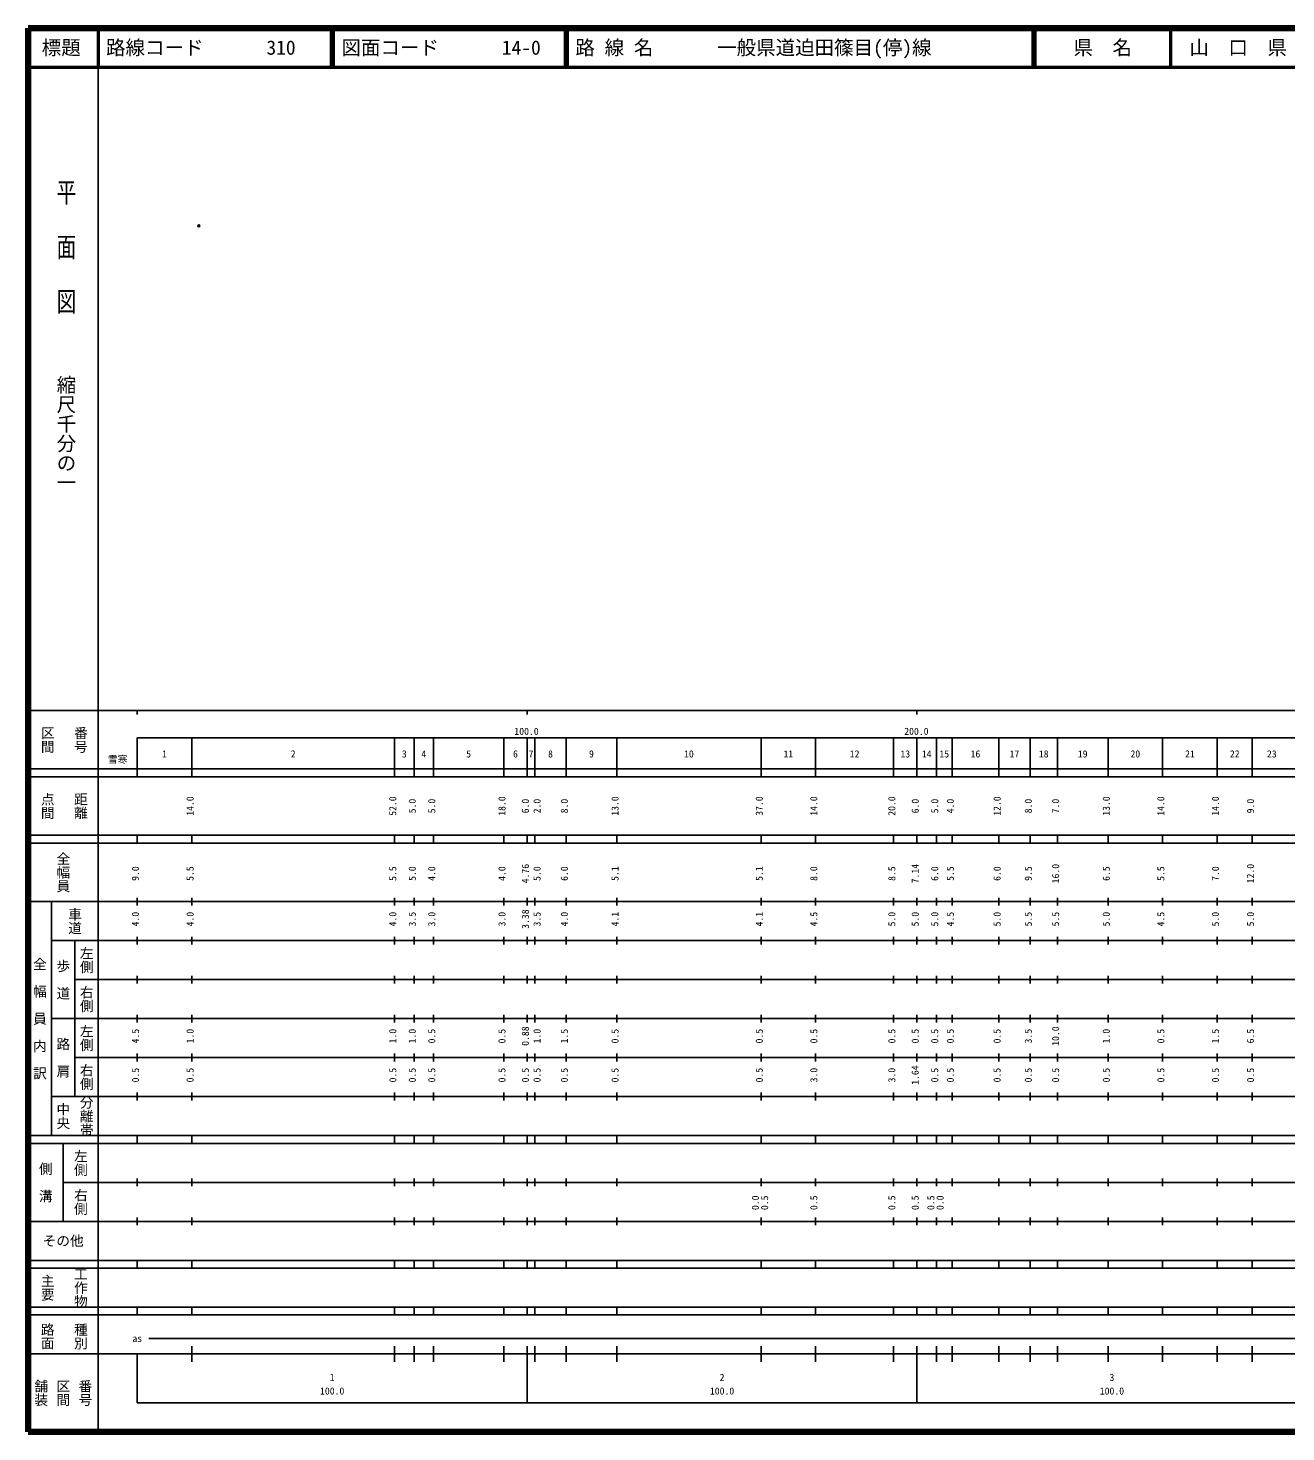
# Model space of a CAD drawing. Units: millimetres on the paper. Extents: x 40 to 680, y 20 to 380.
# Drawn here: x 40 to 362.6, y 20 to 380 of the extents above; entities that cross this region are included whole.
import ezdxf
from ezdxf.enums import TextEntityAlignment as Align

# ---------------------------------------------------------------- set-up
doc = ezdxf.new("R2010")
doc.units = ezdxf.units.MM
doc.header["$PDMODE"] = 32
doc.header["$PDSIZE"] = 0.5
doc.layers.add('M-OTRS', color=6, linetype='Continuous')
doc.layers.add('M-TTL-TXT', color=7, linetype='Continuous')
for name, color, linetype, lineweight in [('M-TTL', 2, 'Continuous', 140), ('M-TTL-BAND', 7, 'Continuous', 25), ('M-TTL-LINE', 7, 'Continuous', 50)]:
    doc.layers.add(name, color=color, linetype=linetype, lineweight=lineweight)
doc.styles.add('@ＭＳ ゴシック', font='')
doc.styles.add('ＭＳ ゴシック', font='')
doc.styles.get('@ＭＳ ゴシック').set_extended_font_data('@MS Gothic')
doc.styles.get('ＭＳ ゴシック').set_extended_font_data('MS Gothic')

msp = doc.modelspace()

# ---------------------------------------------------------------- linework, layer by layer
at = {"layer": 'M-OTRS'}
msp.add_point((83.83, 329.255), dxfattribs=at)
at = {"layer": 'M-TTL'}
for p, q in [((40, 380), (40, 20)), ((680, 380), (40, 380)), ((40, 20), (680, 20))]:
    msp.add_line(p, q, dxfattribs=at)
at = {"layer": 'M-TTL-BAND'}
for p, q in [((58, 370), (58, 20)), ((40, 205), (579, 205)), ((68, 205), (68, 204)), ((168, 205), (168, 204)), ((268, 205), (268, 204)), ((68, 198), (579, 198)), ((68, 198), (68, 188)), ((82, 188), (82, 198)), ((134, 188), (134, 198)), ((139, 188), (139, 198)), ((144, 188), (144, 198)), ((162, 188), (162, 198)), ((168, 188), (168, 198)), ((170, 188), (170, 198)), ((178, 188), (178, 198)), ((191, 188), (191, 198)), ((228, 188), (228, 198)), ((242, 188), (242, 198)), ((262, 188), (262, 198)), ((268, 188), (268, 198)), ((273, 188), (273, 198)), ((277, 188), (277, 198)), ((289, 188), (289, 198)), ((297, 188), (297, 198)), ((304, 188), (304, 198)), ((317, 188), (317, 198)), ((331, 188), (331, 198)), ((345, 188), (345, 198)), ((354, 188), (354, 198)), ((40, 190), (579, 190)), ((40, 188), (579, 188)), ((40, 173), (579, 173)), ((68, 171), (68, 173)), ((82, 171), (82, 173)), ((134, 171), (134, 173)), ((139, 171), (139, 173)), ((144, 171), (144, 173)), ((162, 171), (162, 173)), ((168, 171), (168, 173)), ((170, 171), (170, 173)), ((178, 171), (178, 173)), ((191, 171), (191, 173)), ((228, 171), (228, 173)), ((242, 171), (242, 173)), ((262, 171), (262, 173)), ((268, 171), (268, 173)), ((273, 171), (273, 173)), ((277, 171), (277, 173)), ((289, 171), (289, 173)), ((297, 171), (297, 173)), ((304, 171), (304, 173)), ((317, 171), (317, 173)), ((331, 171), (331, 173)), ((345, 171), (345, 173)), ((354, 171), (354, 173)), ((40, 171), (579, 171)), ((40, 156), (579, 156)), ((46, 96), (46, 156)), ((68, 155), (68, 157)), ((82, 155), (82, 157)), ((134, 155), (134, 157)), ((139, 155), (139, 157)), ((144, 155), (144, 157)), ((162, 155), (162, 157)), ((168, 155), (168, 157)), ((170, 155), (170, 157)), ((178, 155), (178, 157)), ((191, 155), (191, 157)), ((228, 155), (228, 157)), ((242, 155), (242, 157)), ((262, 155), (262, 157)), ((268, 155), (268, 157)), ((273, 155), (273, 157)), ((277, 155), (277, 157)), ((289, 155), (289, 157)), ((297, 155), (297, 157)), ((304, 155), (304, 157)), ((317, 155), (317, 157)), ((331, 155), (331, 157)), ((345, 155), (345, 157)), ((354, 155), (354, 157)), ((46, 146), (579, 146)), ((52, 146), (52, 106)), ((68, 145), (68, 147)), ((82, 145), (82, 147)), ((134, 145), (134, 147)), ((139, 145), (139, 147)), ((144, 145), (144, 147)), ((162, 145), (162, 147)), ((168, 145), (168, 147)), ((170, 145), (170, 147)), ((178, 145), (178, 147)), ((191, 145), (191, 147)), ((228, 145), (228, 147)), ((242, 145), (242, 147)), ((262, 145), (262, 147)), ((268, 145), (268, 147)), ((273, 145), (273, 147)), ((277, 145), (277, 147)), ((289, 145), (289, 147)), ((297, 145), (297, 147)), ((304, 145), (304, 147)), ((317, 145), (317, 147)), ((331, 145), (331, 147)), ((345, 145), (345, 147)), ((354, 145), (354, 147)), ((68, 135), (68, 137)), ((82, 135), (82, 137)), ((134, 135), (134, 137)), ((139, 135), (139, 137)), ((144, 135), (144, 137)), ((162, 135), (162, 137)), ((168, 135), (168, 137)), ((170, 135), (170, 137)), ((178, 135), (178, 137)), ((191, 135), (191, 137)), ((228, 135), (228, 137)), ((242, 135), (242, 137)), ((262, 135), (262, 137)), ((268, 135), (268, 137)), ((273, 135), (273, 137)), ((277, 135), (277, 137)), ((289, 135), (289, 137)), ((297, 135), (297, 137)), ((304, 135), (304, 137)), ((317, 135), (317, 137)), ((331, 135), (331, 137)), ((345, 135), (345, 137)), ((354, 135), (354, 137)), ((52, 136), (579, 136)), ((46, 126), (579, 126)), ((68, 125), (68, 127)), ((82, 125), (82, 127)), ((134, 125), (134, 127)), ((139, 125), (139, 127)), ((144, 125), (144, 127)), ((162, 125), (162, 127)), ((168, 125), (168, 127)), ((170, 125), (170, 127)), ((178, 125), (178, 127)), ((191, 125), (191, 127)), ((228, 125), (228, 127)), ((242, 125), (242, 127)), ((262, 125), (262, 127)), ((268, 125), (268, 127)), ((273, 125), (273, 127)), ((277, 125), (277, 127)), ((289, 125), (289, 127)), ((297, 125), (297, 127)), ((304, 125), (304, 127)), ((317, 125), (317, 127)), ((331, 125), (331, 127)), ((345, 125), (345, 127)), ((354, 125), (354, 127)), ((52, 116), (579, 116)), ((68, 115), (68, 117)), ((82, 115), (82, 117)), ((134, 115), (134, 117)), ((139, 115), (139, 117)), ((144, 115), (144, 117)), ((162, 115), (162, 117)), ((168, 115), (168, 117)), ((170, 115), (170, 117)), ((178, 115), (178, 117)), ((191, 115), (191, 117)), ((228, 115), (228, 117)), ((242, 115), (242, 117)), ((262, 115), (262, 117)), ((268, 115), (268, 117)), ((273, 115), (273, 117)), ((277, 115), (277, 117)), ((289, 115), (289, 117)), ((297, 115), (297, 117)), ((304, 115), (304, 117)), ((317, 115), (317, 117)), ((331, 115), (331, 117)), ((345, 115), (345, 117)), ((354, 115), (354, 117)), ((46, 106), (579, 106)), ((68, 105), (68, 107)), ((82, 105), (82, 107)), ((134, 105), (134, 107)), ((139, 105), (139, 107)), ((144, 105), (144, 107)), ((162, 105), (162, 107)), ((168, 105), (168, 107)), ((170, 105), (170, 107)), ((178, 105), (178, 107)), ((191, 105), (191, 107)), ((228, 105), (228, 107)), ((242, 105), (242, 107)), ((262, 105), (262, 107)), ((268, 105), (268, 107)), ((273, 105), (273, 107)), ((277, 105), (277, 107)), ((289, 105), (289, 107)), ((297, 105), (297, 107)), ((304, 105), (304, 107)), ((317, 105), (317, 107)), ((331, 105), (331, 107)), ((345, 105), (345, 107)), ((354, 105), (354, 107)), ((40, 96), (579, 96)), ((40, 94), (579, 94)), ((49, 94), (49, 74)), ((68, 94), (68, 96)), ((82, 94), (82, 96)), ((134, 94), (134, 96)), ((139, 94), (139, 96)), ((144, 94), (144, 96)), ((162, 94), (162, 96)), ((168, 94), (168, 96)), ((170, 94), (170, 96)), ((178, 94), (178, 96)), ((191, 94), (191, 96)), ((228, 94), (228, 96)), ((242, 94), (242, 96)), ((262, 94), (262, 96)), ((268, 94), (268, 96)), ((273, 94), (273, 96)), ((277, 94), (277, 96)), ((289, 94), (289, 96)), ((297, 94), (297, 96)), ((304, 94), (304, 96)), ((317, 94), (317, 96)), ((331, 94), (331, 96)), ((345, 94), (345, 96)), ((354, 94), (354, 96)), ((49, 84), (579, 84)), ((68, 83), (68, 85)), ((82, 83), (82, 85)), ((134, 83), (134, 85)), ((139, 83), (139, 85)), ((144, 83), (144, 85)), ((162, 83), (162, 85)), ((168, 83), (168, 85)), ((170, 83), (170, 85)), ((178, 83), (178, 85)), ((191, 83), (191, 85)), ((228, 83), (228, 85)), ((242, 83), (242, 85)), ((262, 83), (262, 85)), ((268, 83), (268, 85)), ((273, 83), (273, 85)), ((277, 83), (277, 85)), ((289, 83), (289, 85)), ((297, 83), (297, 85)), ((304, 83), (304, 85)), ((317, 83), (317, 85)), ((331, 83), (331, 85)), ((345, 83), (345, 85)), ((354, 83), (354, 85)), ((40, 74), (579, 74)), ((68, 73), (68, 75)), ((82, 73), (82, 75)), ((134, 73), (134, 75)), ((139, 73), (139, 75)), ((144, 73), (144, 75)), ((162, 73), (162, 75)), ((168, 73), (168, 75)), ((170, 73), (170, 75)), ((178, 73), (178, 75)), ((191, 73), (191, 75)), ((228, 73), (228, 75)), ((242, 73), (242, 75)), ((262, 73), (262, 75)), ((268, 73), (268, 75)), ((273, 73), (273, 75)), ((277, 73), (277, 75)), ((289, 73), (289, 75)), ((297, 73), (297, 75)), ((304, 73), (304, 75)), ((317, 73), (317, 75)), ((331, 73), (331, 75)), ((345, 73), (345, 75)), ((354, 73), (354, 75)), ((40, 64), (579, 64)), ((40, 62), (579, 62)), ((68, 62), (68, 64)), ((82, 62), (82, 64)), ((134, 62), (134, 64)), ((139, 62), (139, 64)), ((144, 62), (144, 64)), ((162, 62), (162, 64)), ((168, 62), (168, 64)), ((170, 62), (170, 64)), ((178, 62), (178, 64)), ((191, 62), (191, 64)), ((228, 62), (228, 64)), ((242, 62), (242, 64)), ((262, 62), (262, 64)), ((268, 62), (268, 64)), ((273, 62), (273, 64)), ((277, 62), (277, 64)), ((289, 62), (289, 64)), ((297, 62), (297, 64)), ((304, 62), (304, 64)), ((317, 62), (317, 64)), ((331, 62), (331, 64)), ((345, 62), (345, 64)), ((354, 62), (354, 64)), ((40, 52), (579, 52)), ((68, 50), (68, 52)), ((82, 50), (82, 52)), ((134, 50), (134, 52)), ((139, 50), (139, 52)), ((144, 50), (144, 52)), ((162, 50), (162, 52)), ((168, 50), (168, 52)), ((170, 50), (170, 52)), ((178, 50), (178, 52)), ((191, 50), (191, 52)), ((228, 50), (228, 52)), ((242, 50), (242, 52)), ((262, 50), (262, 52)), ((268, 50), (268, 52)), ((273, 50), (273, 52)), ((277, 50), (277, 52)), ((289, 50), (289, 52)), ((297, 50), (297, 52)), ((304, 50), (304, 52)), ((317, 50), (317, 52)), ((331, 50), (331, 52)), ((345, 50), (345, 52)), ((354, 50), (354, 52)), ((40, 50), (579, 50)), ((71, 44), (565, 44)), ((40, 40), (579, 40)), ((68, 40), (68, 27.5)), ((82, 38), (82, 42)), ((134, 38), (134, 42)), ((139, 38), (139, 42)), ((144, 38), (144, 42)), ((162, 38), (162, 42)), ((168, 27.5), (168, 42)), ((170, 38), (170, 42)), ((178, 38), (178, 42)), ((191, 38), (191, 42)), ((228, 38), (228, 42)), ((242, 38), (242, 42)), ((262, 38), (262, 42)), ((268, 27.5), (268, 42)), ((273, 38), (273, 42)), ((277, 38), (277, 42)), ((289, 38), (289, 42)), ((297, 38), (297, 42)), ((304, 38), (304, 42)), ((317, 38), (317, 42)), ((331, 38), (331, 42)), ((345, 38), (345, 42)), ((354, 38), (354, 42)), ((68, 27.5), (579, 27.5))]:
    msp.add_line(p, q, dxfattribs=at)
at = {"layer": 'M-TTL-LINE'}
for p, q in [((58, 380), (58, 370)), ((117.75, 380), (117.75, 370)), ((118.25, 380), (118.25, 370)), ((177.75, 380), (177.75, 370)), ((178.25, 380), (178.25, 370)), ((297.75, 380), (297.75, 370)), ((298.25, 380), (298.25, 370)), ((333, 380), (333, 370)), ((40, 370), (680, 370))]:
    msp.add_line(p, q, dxfattribs=at)

# ---------------------------------------------------------------- texts
at = {"layer": 'M-TTL-BAND', "style": '@ＭＳ ゴシック', "width": 1.4}
msp.add_text('平  面  図', height=3.666, rotation=270, dxfattribs=at).set_placement((49.777, 306.475), align=Align.MIDDLE_RIGHT)
at = {"layer": 'M-TTL-BAND', "style": '@ＭＳ ゴシック'}
msp.add_text('縮尺千分の一', height=3.666, rotation=270, dxfattribs=at).set_placement((49.777, 261.03), align=Align.MIDDLE_RIGHT)
for s, p in [('区間', (45, 197.5)), ('番号', (53.5, 197.5)), ('点間', (45, 180.5)), ('距離', (53.5, 180.5)), ('全幅員', (49, 163.5)), ('車道', (52, 151)), ('左側', (55, 141)), ('全\u3000幅\u3000員\u3000内\u3000訳', (43, 126)), ('歩\u3000道', (49, 136)), ('右側', (55, 131)), ('左側', (55, 121)), ('路\u3000肩', (49, 116)), ('右側', (55, 111)), ('分離帯', (55, 101)), ('中央', (49, 101)), ('左側', (53.5, 89)), ('側\u3000溝', (44.5, 84)), ('右側', (53.5, 79)), ('工作物', (53.5, 57)), ('主要', (45, 57)), ('路面', (45, 44.5)), ('種別', (53.5, 44.5)), ('舗装', (43.333, 30)), ('区間', (49, 30)), ('番号', (54.667, 30))]:
    msp.add_text(s, height=2.566, rotation=270, dxfattribs=at).set_placement(p, align=Align.MIDDLE_CENTER)
at = {"layer": 'M-TTL-BAND', "style": 'ＭＳ ゴシック'}
for s, p in [('100.0', (167.844, 198.195)), ('200.0', (267.844, 198.195)), ('1', (75, 192.405)), ('2', (108, 192.405)), ('3', (136.5, 192.405)), ('4', (141.5, 192.405)), ('5', (153, 192.405)), ('6', (165, 192.405)), ('7', (169, 192.405)), ('8', (174, 192.405)), ('9', (184.5, 192.405)), ('10', (209.5, 192.405)), ('11', (235, 192.405)), ('12', (252, 192.405)), ('13', (265, 192.405)), ('14', (270.5, 192.405)), ('15', (275, 192.405)), ('16', (283, 192.405)), ('17', (293, 192.405)), ('18', (300.5, 192.405)), ('19', (310.5, 192.405)), ('20', (324, 192.405)), ('21', (338, 192.405)), ('22', (349.5, 192.405)), ('23', (359, 192.405)), ('as', (68, 42.5)), ('1', (118, 32.523)), ('2', (218, 32.523)), ('3', (318, 32.523)), ('100.0', (118, 29.033)), ('100.0', (218, 29.033)), ('100.0', (318, 29.033))]:
    msp.add_text(s, height=1.833, dxfattribs=at).set_placement(p, align=Align.BOTTOM_CENTER)
msp.add_text('雪寒', height=1.833, dxfattribs=at).set_placement((65.5, 191), align=Align.BOTTOM_RIGHT)
for s, p in [('14.0', (83, 180.5)), ('52.0', (135, 180.5)), ('5.0', (140, 180.5)), ('5.0', (145, 180.5)), ('18.0', (163, 180.5)), ('6.0', (169, 180.5)), ('2.0', (172, 180.5)), ('8.0', (179, 180.5)), ('13.0', (192, 180.5)), ('37.0', (229, 180.5)), ('14.0', (243, 180.5)), ('20.0', (263, 180.5)), ('6.0', (269, 180.5)), ('5.0', (274, 180.5)), ('4.0', (278, 180.5)), ('12.0', (290, 180.5)), ('8.0', (298, 180.5)), ('7.0', (305, 180.5)), ('13.0', (318, 180.5)), ('14.0', (332, 180.5)), ('14.0', (346, 180.5)), ('9.0', (355, 180.5)), ('9.0', (69, 163.174)), ('5.5', (83, 163.174)), ('5.5', (135, 163.174)), ('5.0', (140, 163.174)), ('4.0', (145, 163.174)), ('4.0', (163, 163.174)), ('4.76', (169, 163.174)), ('5.0', (172, 163.174)), ('6.0', (179, 163.174)), ('5.1', (192, 163.174)), ('5.1', (229, 163.174)), ('8.0', (243, 163.174)), ('8.5', (263, 163.174)), ('7.14', (269, 163.174)), ('6.0', (274, 163.174)), ('5.5', (278, 163.174)), ('6.0', (290, 163.174)), ('9.5', (298, 163.174)), ('16.0', (305, 163.174)), ('6.5', (318, 163.174)), ('5.5', (332, 163.174)), ('7.0', (346, 163.174)), ('12.0', (355, 163.174)), ('4.0', (69, 151.5)), ('4.0', (83, 151.5)), ('4.0', (135, 151.5)), ('3.5', (140, 151.5)), ('3.0', (145, 151.5)), ('3.0', (163, 151.5)), ('3.38', (169, 151.5)), ('3.5', (172, 151.5)), ('4.0', (179, 151.5)), ('4.1', (192, 151.5)), ('4.1', (229, 151.5)), ('4.5', (243, 151.5)), ('5.0', (263, 151.5)), ('5.0', (269, 151.5)), ('5.0', (274, 151.5)), ('4.5', (278, 151.5)), ('5.0', (290, 151.5)), ('5.5', (298, 151.5)), ('5.5', (305, 151.5)), ('5.0', (318, 151.5)), ('4.5', (332, 151.5)), ('5.0', (346, 151.5)), ('5.0', (355, 151.5)), ('4.5', (69, 121.5)), ('1.0', (83, 121.5)), ('1.0', (135, 121.5)), ('1.0', (140, 121.5)), ('0.5', (145, 121.5)), ('0.5', (163, 121.5)), ('0.88', (169, 121.5)), ('1.0', (172, 121.5)), ('1.5', (179, 121.5)), ('0.5', (192, 121.5)), ('0.5', (229, 121.5)), ('0.5', (243, 121.5)), ('0.5', (263, 121.5)), ('0.5', (269, 121.5)), ('0.5', (274, 121.5)), ('0.5', (278, 121.5)), ('0.5', (290, 121.5)), ('3.5', (298, 121.5)), ('10.0', (305, 121.5)), ('1.0', (318, 121.5)), ('0.5', (332, 121.5)), ('1.5', (346, 121.5)), ('6.5', (355, 121.5)), ('0.5', (69, 111.5)), ('0.5', (83, 111.5)), ('0.5', (135, 111.5)), ('0.5', (140, 111.5)), ('0.5', (145, 111.5)), ('0.5', (163, 111.5)), ('0.5', (169, 111.5)), ('0.5', (172, 111.5)), ('0.5', (179, 111.5)), ('0.5', (192, 111.5)), ('0.5', (229, 111.5)), ('3.0', (243, 111.5)), ('3.0', (263, 111.5)), ('1.64', (269, 111.5)), ('0.5', (274, 111.5)), ('0.5', (278, 111.5)), ('0.5', (290, 111.5)), ('0.5', (298, 111.5)), ('0.5', (305, 111.5)), ('0.5', (318, 111.5)), ('0.5', (332, 111.5)), ('0.5', (346, 111.5)), ('0.5', (355, 111.5)), ('0.0', (228, 78.764)), ('0.5', (230.37, 78.764)), ('0.5', (243, 78.764)), ('0.5', (263, 78.764)), ('0.5', (269, 78.764)), ('0.5', (273, 78.764)), ('0.0', (275.37, 78.764))]:
    msp.add_text(s, height=1.833, rotation=90, dxfattribs=at).set_placement(p, align=Align.BOTTOM_CENTER)
msp.add_text('その他', height=2.566, dxfattribs=at).set_placement((49, 69), align=Align.MIDDLE_CENTER)
at = {"layer": 'M-TTL-TXT', "style": 'ＭＳ ゴシック'}
for s, p in [('標題', (48.5, 375)), ('県\u3000名', (315.625, 375)), ('山\u3000口\u3000県', (350.375, 375))]:
    msp.add_text(s, height=3.666, dxfattribs=at).set_placement(p, align=Align.MIDDLE_CENTER)
for s, p in [('路線コード', (60, 375)), ('310', (101.142, 375)), ('図面コード', (120.38, 375)), ('14-0', (161.521, 375)), ('路 線 名', (180.38, 375)), ('一般県道迫田篠目(停)線', (216.734, 375))]:
    msp.add_text(s, height=3.666, dxfattribs=at).set_placement(p, align=Align.MIDDLE_LEFT)

doc.saveas('drawing.dxf')
